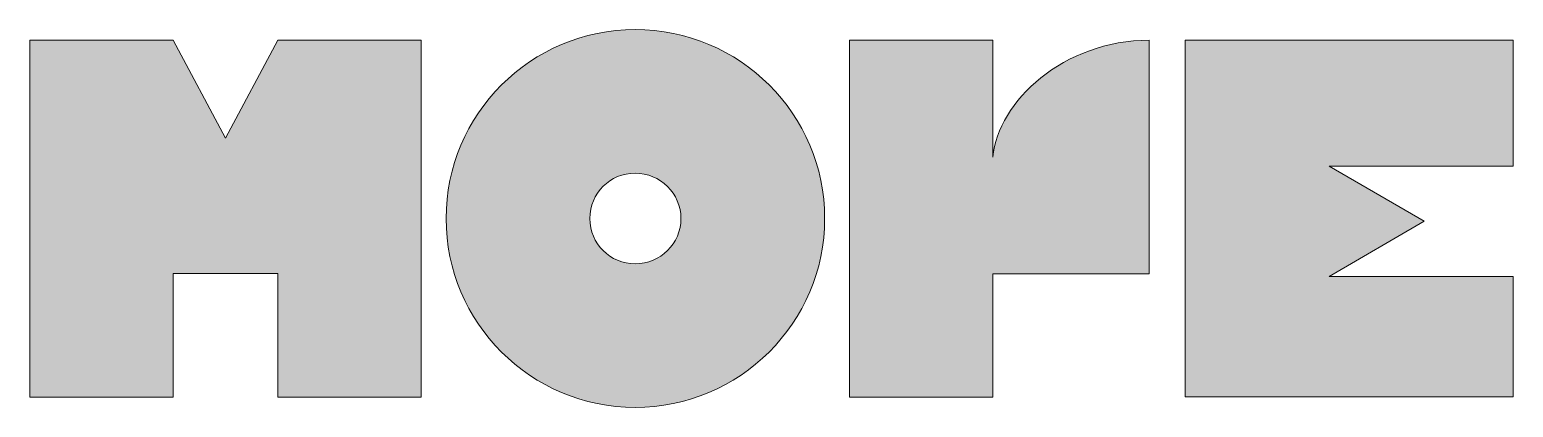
# Model space of a CAD drawing. Extents: x 0 to 480, y 1 to 123.
import ezdxf

# ---------------------------------------------------------------- set-up
doc = ezdxf.new("R2010")
doc.units = 0
doc.header["$MEASUREMENT"] = 0
doc.layers.add('Camada 1', color=7, linetype='Continuous', lineweight=0)

msp = doc.modelspace()

# ---------------------------------------------------------------- hatches: boundary and pattern name
at = {"layer": 'Camada 1', "true_color": 0x000000, "transparency": 33554687}
h = msp.add_hatch(color=18, dxfattribs=at)
h.dxf.hatch_style = 2
edge = h.paths.add_edge_path()
edge.add_spline(control_points=[(195.94, 47.13), (187.86, 47.13), (181.26, 53.62), (181.26, 61.82), (181.26, 70.02), (187.87, 76.51), (195.94, 76.51), (204.01, 76.51), (210.75, 69.9), (210.75, 61.82), (210.75, 53.74), (204.14, 47.13), (195.94, 47.13)], knot_values=[0, 0, 0, 0, 1, 1, 1, 2, 2, 2, 3, 3, 3, 4, 4, 4, 4], degree=3, periodic=0)
edge = h.paths.add_edge_path()
edge.add_spline(control_points=[(195.94, 123), (162.17, 123), (134.75, 95.59), (134.75, 61.81), (134.75, 28.03), (162.16, 0.62), (195.94, 0.62), (229.72, 0.62), (257.25, 28.03), (257.25, 61.81), (257.25, 95.59), (229.84, 123), (195.94, 123)], knot_values=[0, 0, 0, 0, 1, 1, 1, 2, 2, 2, 3, 3, 3, 4, 4, 4, 4], degree=3, periodic=0)
h = msp.add_hatch(color=18, dxfattribs=at)
h.dxf.hatch_style = 2
edge = h.paths.add_edge_path()
edge.add_spline(control_points=[(63.4, 87.88), (63.4, 87.88), (46.38, 119.57), (46.38, 119.57), (46.38, 119.57), (0, 119.57), (0, 119.57), (0, 119.57), (0, 3.93), (0, 3.93), (0, 3.93), (46.38, 3.93), (46.38, 3.93), (46.38, 3.93), (46.38, 43.95), (46.38, 43.95), (46.38, 43.95), (80.3, 43.95), (80.3, 43.95), (80.3, 43.95), (80.3, 3.93), (80.3, 3.93), (80.3, 3.93), (126.68, 3.93), (126.68, 3.93), (126.68, 3.93), (126.68, 119.57), (126.68, 119.57), (126.68, 119.57), (80.3, 119.57), (80.3, 119.57), (80.3, 119.57), (63.4, 87.88), (63.4, 87.88)], knot_values=[0, 0, 0, 0, 1, 1, 1, 2, 2, 2, 3, 3, 3, 4, 4, 4, 5, 5, 5, 6, 6, 6, 7, 7, 7, 8, 8, 8, 9, 9, 9, 10, 10, 10, 11, 11, 11, 11], degree=3, periodic=0)
h = msp.add_hatch(color=18, dxfattribs=at)
h.dxf.hatch_style = 2
edge = h.paths.add_edge_path()
edge.add_spline(control_points=[(311.71, 81.73), (311.71, 81.73), (311.71, 119.57), (311.71, 119.57), (311.71, 119.57), (265.33, 119.57), (265.33, 119.57), (265.33, 119.57), (265.33, 3.93), (265.33, 3.93), (265.33, 3.93), (311.71, 3.93), (311.71, 3.93), (311.71, 3.93), (311.71, 43.83), (311.71, 43.83), (311.71, 43.83), (362.28, 43.83), (362.28, 43.83), (362.28, 43.83), (362.28, 119.57), (362.28, 119.57), (334.58, 119.57), (313.25, 99.59), (311.71, 81.72), (311.71, 81.72), (311.71, 81.73), (311.71, 81.73)], knot_values=[0, 0, 0, 0, 1, 1, 1, 2, 2, 2, 3, 3, 3, 4, 4, 4, 5, 5, 5, 6, 6, 6, 7, 7, 7, 8, 8, 8, 9, 9, 9, 9], degree=3, periodic=0)
h = msp.add_hatch(color=18, dxfattribs=at)
h.dxf.hatch_style = 2
edge = h.paths.add_edge_path()
edge.add_spline(control_points=[(480.1, 119.64), (480.1, 119.64), (373.9, 119.64), (373.9, 119.64), (373.9, 119.64), (373.9, 78.74), (373.9, 78.74), (373.9, 78.74), (373.9, 60.87), (373.9, 60.87), (373.9, 60.87), (373.9, 44.01), (373.9, 44.01), (373.9, 44.01), (373.9, 3.99), (373.9, 3.99), (373.9, 3.99), (480.1, 3.99), (480.1, 3.99), (480.1, 3.99), (480.1, 43.01), (480.1, 43.01), (480.1, 43.01), (420.47, 43.01), (420.47, 43.01), (420.47, 43.01), (451.27, 60.93), (451.27, 60.93), (451.27, 60.93), (420.5, 78.74), (420.5, 78.74), (420.5, 78.74), (480.1, 78.74), (480.1, 78.74), (480.1, 78.74), (480.1, 119.64), (480.1, 119.64)], knot_values=[0, 0, 0, 0, 1, 1, 1, 2, 2, 2, 3, 3, 3, 4, 4, 4, 5, 5, 5, 6, 6, 6, 7, 7, 7, 8, 8, 8, 9, 9, 9, 10, 10, 10, 11, 11, 11, 12, 12, 12, 12], degree=3, periodic=0)

# ---------------------------------------------------------------- linework, layer by layer
at = {"layer": 'Camada 1'}
for points, knots in [([(195.94, 123), (162.17, 123), (134.75, 95.59), (134.75, 61.81), (134.75, 28.03), (162.16, 0.62), (195.94, 0.62), (229.72, 0.62), (257.25, 28.03), (257.25, 61.81), (257.25, 95.59), (229.84, 123), (195.94, 123)], [0, 0, 0, 0, 1, 1, 1, 2, 2, 2, 3, 3, 3, 4, 4, 4, 4]), ([(63.4, 87.88), (63.4, 87.88), (46.38, 119.57), (46.38, 119.57), (46.38, 119.57), (0, 119.57), (0, 119.57), (0, 119.57), (0, 3.93), (0, 3.93), (0, 3.93), (46.38, 3.93), (46.38, 3.93), (46.38, 3.93), (46.38, 43.95), (46.38, 43.95), (46.38, 43.95), (80.3, 43.95), (80.3, 43.95), (80.3, 43.95), (80.3, 3.93), (80.3, 3.93), (80.3, 3.93), (126.68, 3.93), (126.68, 3.93), (126.68, 3.93), (126.68, 119.57), (126.68, 119.57), (126.68, 119.57), (80.3, 119.57), (80.3, 119.57), (80.3, 119.57), (63.4, 87.88), (63.4, 87.88)], [0, 0, 0, 0, 1, 1, 1, 2, 2, 2, 3, 3, 3, 4, 4, 4, 5, 5, 5, 6, 6, 6, 7, 7, 7, 8, 8, 8, 9, 9, 9, 10, 10, 10, 11, 11, 11, 11]), ([(311.71, 81.73), (311.71, 81.73), (311.71, 119.57), (311.71, 119.57), (311.71, 119.57), (265.33, 119.57), (265.33, 119.57), (265.33, 119.57), (265.33, 3.93), (265.33, 3.93), (265.33, 3.93), (311.71, 3.93), (311.71, 3.93), (311.71, 3.93), (311.71, 43.83), (311.71, 43.83), (311.71, 43.83), (362.28, 43.83), (362.28, 43.83), (362.28, 43.83), (362.28, 119.57), (362.28, 119.57), (334.58, 119.57), (313.25, 99.59), (311.71, 81.72), (311.71, 81.72), (311.71, 81.73), (311.71, 81.73)], [0, 0, 0, 0, 1, 1, 1, 2, 2, 2, 3, 3, 3, 4, 4, 4, 5, 5, 5, 6, 6, 6, 7, 7, 7, 8, 8, 8, 9, 9, 9, 9]), ([(480.1, 119.64), (480.1, 119.64), (373.9, 119.64), (373.9, 119.64), (373.9, 119.64), (373.9, 78.74), (373.9, 78.74), (373.9, 78.74), (373.9, 60.87), (373.9, 60.87), (373.9, 60.87), (373.9, 44.01), (373.9, 44.01), (373.9, 44.01), (373.9, 3.99), (373.9, 3.99), (373.9, 3.99), (480.1, 3.99), (480.1, 3.99), (480.1, 3.99), (480.1, 43.01), (480.1, 43.01), (480.1, 43.01), (420.47, 43.01), (420.47, 43.01), (420.47, 43.01), (451.27, 60.93), (451.27, 60.93), (451.27, 60.93), (420.5, 78.74), (420.5, 78.74), (420.5, 78.74), (480.1, 78.74), (480.1, 78.74), (480.1, 78.74), (480.1, 119.64), (480.1, 119.64)], [0, 0, 0, 0, 1, 1, 1, 2, 2, 2, 3, 3, 3, 4, 4, 4, 5, 5, 5, 6, 6, 6, 7, 7, 7, 8, 8, 8, 9, 9, 9, 10, 10, 10, 11, 11, 11, 12, 12, 12, 12]), ([(195.94, 47.13), (187.86, 47.13), (181.26, 53.62), (181.26, 61.82), (181.26, 70.02), (187.87, 76.51), (195.94, 76.51), (204.01, 76.51), (210.75, 69.9), (210.75, 61.82), (210.75, 53.74), (204.14, 47.13), (195.94, 47.13)], [0, 0, 0, 0, 1, 1, 1, 2, 2, 2, 3, 3, 3, 4, 4, 4, 4])]:
    msp.add_open_spline(points, degree=3, knots=knots, dxfattribs=at)

doc.saveas('drawing.dxf')
